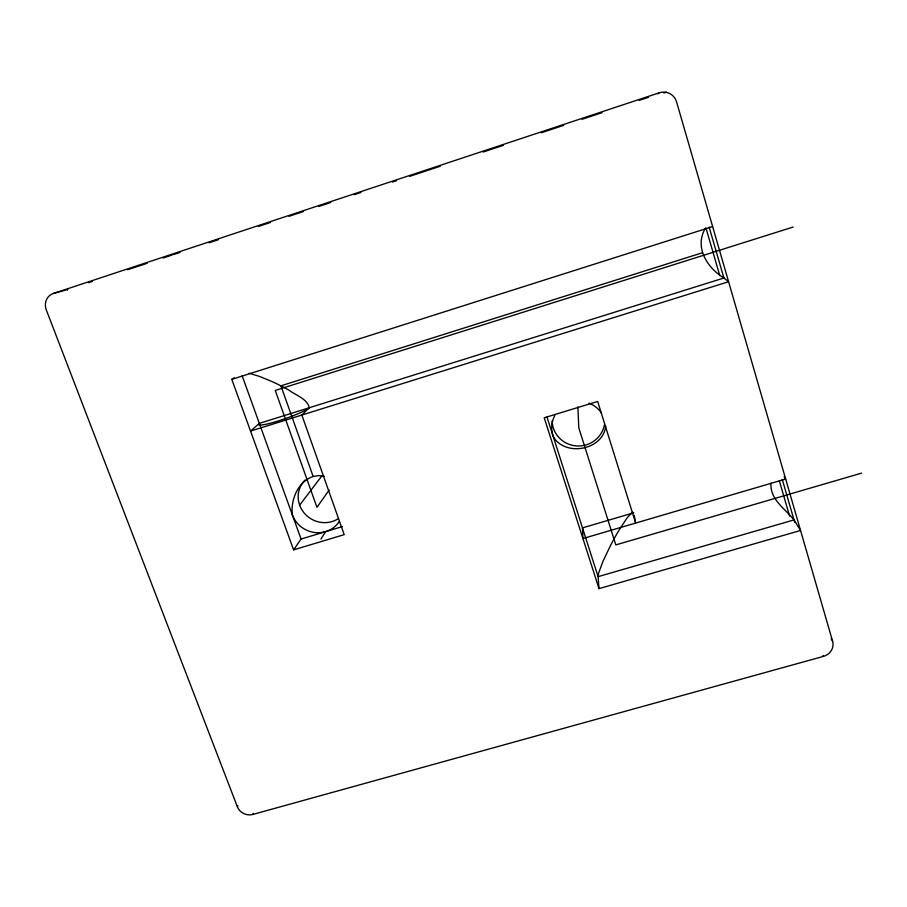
<?xml version="1.0" encoding="UTF-8"?>
<svg xmlns="http://www.w3.org/2000/svg" width="907" height="907" viewBox="0 0 907 907"><rect width="100%" height="100%" fill="white"/><g stroke="black" fill="none" stroke-linecap="round" stroke-linejoin="round"><path stroke-width="1.36" d="M605.706 425.905C603.643 448.341 570.231 456.312 555.878 440.326A53.592 29.648 -15.6 0 1 552.953 435.655A27.119 26.496 -2.1 0 1 554.801 415.474M771.018 483.17C769.624 499.303 785.179 508.748 793.999 519.904L800.552 530.459L598.994 588.632L544.211 417.787L597.668 401.461L635.66 523.056L634.22 515.346M252.792 814.452L823.454 656.385A13.015 12.097 -11.1 0 0 832.615 641.294L676.577 101.924A14.285 13.798 -64 0 0 659.298 92.797L53.422 293.46A13.412 12.449 50.9 0 0 46.268 309.843L237.385 806.822A12.188 11.065 21.8 0 0 252.792 814.452L253.325 813.341M705.487 228.122C694.082 246.908 706.984 267.622 723.627 277.791M237.385 806.822L237.929 805.733M320.874 539.109L325.647 531.638M234.153 377.788L231.807 379.364L293.596 549.857L301.067 539.041L342.54 526.548M329.105 490.109L316.951 507.296L275.24 390.429L793.16 227.033M299.639 505.142L321.815 475.982M293.596 549.857L344.218 534.654L301.827 415.055L309.23 407.765C307.779 399.08 295.761 395.293 289.152 390.282A54.647 13.832 25.2 0 0 280.909 385.838A54.647 13.832 25.2 0 0 272.293 381.677L259.606 376.45L249.074 373.253M709.149 227.124L723.899 278.007L259.334 423.376L250.547 431.074L728.593 281.714L723.809 277.939M657.734 93.84L658.947 93.036M632.621 512.115L627.361 517.523L619.334 529.688A53.468 9.104 -63.3 0 0 610.502 545.538L603.008 561.218L598.699 572.861L598.098 576.387L598.994 588.632M88.591 282.667L92.48 281.385M127.626 269.742L136.753 266.726M138.057 266.295L147.24 263.245M162.999 258.03L172.183 254.992M173.498 254.561L180.108 252.373M209.177 242.747L218.485 239.663M258.484 226.421L270.535 222.43M289.05 216.297L303.346 211.569M318.958 206.399L330.738 202.499M354.286 194.699L360.873 192.511M392.504 182.046L396.484 180.72M409.749 176.332L426.993 170.629M428.319 170.187L440.337 166.208M483.193 152.013L503.362 145.335M541.264 132.785L563.632 125.381M582.079 119.271L601.953 112.695M639.208 100.36L648.55 97.264M663.856 93.047L666.543 92.163M231.807 379.364L712.63 226.569M702.143 252.838L280.909 385.838L313.164 476.481L318.901 475.574L324.275 476.3M313.164 476.481C300.534 480.631 293.346 494.009 292.235 506.639A52.549 42.164 -35.9 0 0 292.315 514.768A26.496 25.237 29.7 0 0 314.23 532.466A26.496 25.237 29.7 0 0 339.263 521.514M633.744 512.784L582.487 527.874L582.929 538.543L785.677 479.032L784.124 476.742M861.65 473.103L615.819 544.903L578.791 427.809L577.884 406.96M793.999 519.904L598.11 576.659L546.989 417.016M53.422 293.46L62.549 290.977M63.433 290.739L65.213 290.251M66.982 289.775L67.866 289.537A13.027 12.12 51.2 0 0 66.835 289.923M831.209 638.721L831.674 639.571M832.15 640.433L832.615 641.294M823 655.489L823.454 656.385M242.135 375.702L301.067 539.041M782.242 479.327L794.668 522.194M705.986 228.042L719.784 275.603M779.34 480.778L789.6 516.106M604.425 424.816A26.36 25.793 -2.6 0 1 576.433 445.927A26.36 25.793 -2.6 0 1 552.136 420.905M338.356 518.657A25.781 24.614 29.9 0 1 304.435 513.328A25.781 24.614 29.9 0 1 305.035 480.018M309.23 407.765A27.04 3.152 -19.2 0 1 278.596 420.837A27.04 3.152 -19.2 0 1 259.334 423.376M588.96 403.116A27.119 26.496 -2.1 0 1 601.59 413.252"/></g></svg>
